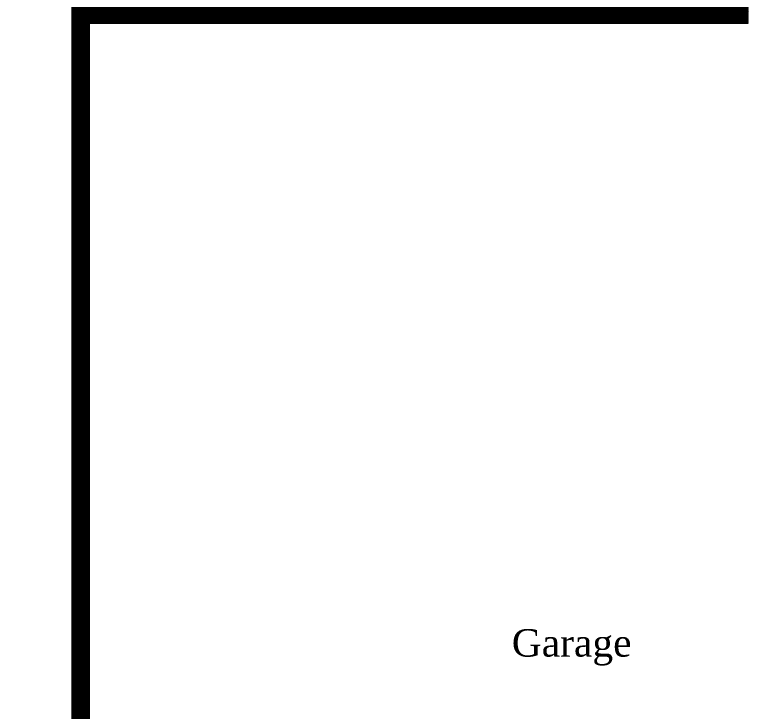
# Model space of a CAD drawing. Header units: feet. Extents: x -1528 to 1078, y 4 to 785.
# Drawn here: x -998.9 to -731.9, y 258.1 to 511.7 of the extents above; entities that cross this region are included whole.
import ezdxf

# ---------------------------------------------------------------- set-up
doc = ezdxf.new("R2010")
doc.units = ezdxf.units.FT
doc.header["$MEASUREMENT"] = 0
doc.layers.add('Hatch', color=7, linetype='Continuous')
doc.layers.add('Text', color=10, linetype='Continuous')
doc.styles.get("Standard").update_dxf_attribs({"font": 'times.ttf'})

msp = doc.modelspace()

# ---------------------------------------------------------------- hatches: boundary and pattern name
at = {"layer": 'Hatch'}
h = msp.add_hatch(dxfattribs=at)
h.set_pattern_fill('ANSI31', color=256, style=0)
h.set_pattern_definition([(45, (-1505.67631, -20.54817), (-0.088388348, 0.088388348), [])])
h.paths.add_polyline_path([(-427.95, 764.72), (-784.32, 764.72), (-784.32, 754.72), (-737.95, 754.72), (-737.95, 574.72), (-833.96, 574.72), (-833.95, 562.72), (-827.95, 562.72), (-827.95, 568.72), (-737.95, 568.72), (-737.95, 514.72), (-827.95, 514.72), (-833.95, 514.72), (-971.95, 514.72), (-977.95, 514.72), (-977.95, 184.72), (-998.95, 184.72), (-998.95, 178.72), (-956.95, 178.72), (-956.95, 184.72), (-971.95, 184.72), (-971.95, 508.72), (-731.95, 508.72), (-731.95, 514.72), (-731.95, 514.72), (-731.95, 754.72), (-437.95, 754.72), (-437.95, 514.72), (-686.95, 514.72), (-686.95, 508.72), (-677.95, 508.72), (-677.95, 416.63), (-671.95, 416.63), (-671.95, 508.72), (-437.95, 508.72), (-437.95, 478.64), (-427.95, 478.64)])

# ---------------------------------------------------------------- linework, layer by layer
for p, q in [((-977.95, 184.72), (-977.95, 514.72)), ((-971.95, 508.72), (-731.95, 508.72))]:
    msp.add_line(p, q)
at = {"layer": 'Defpoints'}
msp.add_line((-971.95, 508.72), (-971.95, 184.72), dxfattribs=at)

# ---------------------------------------------------------------- texts
at = {"layer": 'Text', "insert": (-818.04, 288.03), "char_height": 10, "width": 224.9562, "attachment_point": 1}
msp.add_mtext('Garage', dxfattribs=at)

doc.saveas('drawing.dxf')
